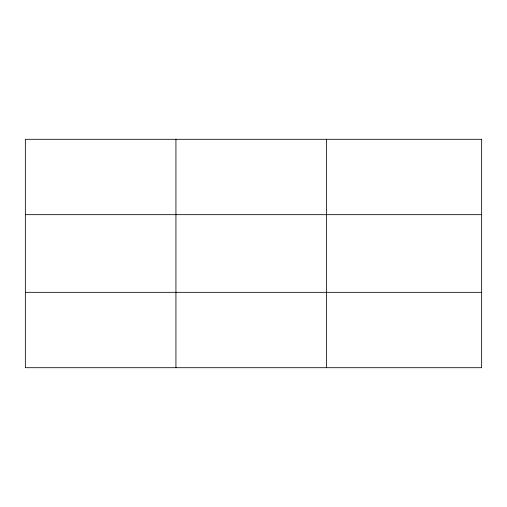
<?xml version="1.0" encoding="UTF-8"?>
<svg xmlns="http://www.w3.org/2000/svg" width="507" height="507" viewBox="0 0 507 507"><rect width="100%" height="100%" fill="white"/><g stroke="black" fill="none" stroke-linecap="round" stroke-linejoin="round"><path stroke-width="0.76" d="M175.929 367.702L175.929 139.298M326.508 367.702L326.508 139.298M25.35 214.67L481.65 214.67M25.35 292.33L481.65 292.33M481.65 139.298L25.35 139.298L25.35 367.702L481.65 367.702L481.65 139.298"/></g></svg>
